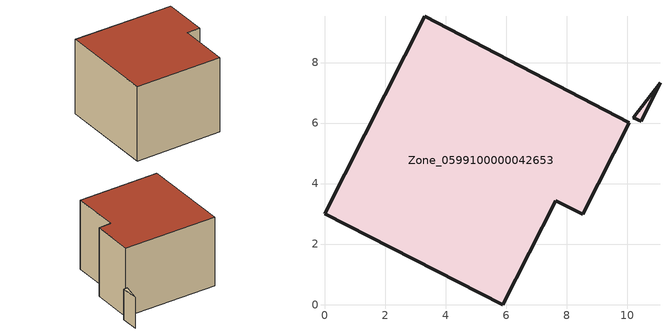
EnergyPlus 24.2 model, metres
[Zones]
Zone_0599100000042653
 floor ground (C_G): 0,3.01 3.31,9.52 10.08,6.02 8.54,2.99 7.64,3.44 5.89,0 z0; 10.2,6.18 11.09,7.32 10.47,6.05 z0
 wall outside (C_F): 0,3.01 5.89,0 7.64,3.44 8.54,2.99 10.08,6.02 3.31,9.52 0,3.01 z0:5.75; 10.47,6.05 11.09,7.32 10.2,6.18 10.47,6.05 z0:2.55; 11.09,7.32 10.2,6.18 10.47,6.05 z2.55
 roof outside (C_R): 3.31,9.52 0,3.01 5.89,0 7.64,3.44 8.54,2.99 10.08,6.02 z5.75
[BUILDING]
Pand.0599100000042653: North Axis=0; Terrain=City; Loads Convergence Tolerance Value=0.04; Temperature Convergence Tolerance Value=0.4; Solar Distribution=FullExterior; Maximum Number of Warmup Days=25; Minimum Number of Warmup Days=1
[Site:Location]
Rotterdam.The.Hague.AP_ZH_NLD Design_Conditions: Latitude=51.96; Longitude=4.45; Time Zone=1; Elevation=-4.5
[SITE:GROUNDTEMPERATURE:BUILDINGSURFACE]
18, 18, 18, 18, 18, 18, 18, 18, 18, 18, 18, 18
[MATERIAL] Thermal Absorptance=0.9; Solar Absorptance=0.7; Visible Absorptance=0.7
Name | Roughness | Thickness | Conductivity | Density | Specific Heat
G.TC.1975-1991 | MediumSmooth | 0.15 | 0.288461 | 540 | 1210
F.TC.1975-1991 | Rough | 0.3 | 0.230769 | 1920 | 840
R.TC.1975-1991 | MediumRough | 0.2 | 0.153846 | 1500 | 1000
[CONSTRUCTION]
C_G: G.TC.1975-1991
C_F: F.TC.1975-1991
C_R: R.TC.1975-1991
[ZONE]
Zone_0599100000042653: Type=1; Multiplier=1; Ceiling Height=Autocalculate; Volume=Autocalculate; Floor Area=autocalculate; Part of Total Floor Area=Yes
[ZONEINFILTRATION:DESIGNFLOWRATE]
Infil_Zone_0599100000042653: Zone or ZoneList or Space or SpaceList=Zone_0599100000042653; Schedule=AlwaysOn; Design Flow Rate Calculation Method=Flow/Area; Flow Rate per Floor Area=0.003; Constant Term Coefficient=1; Temperature Term Coefficient=0; Velocity Term Coefficient=0; Velocity Squared Term Coefficient=0
[HVACTEMPLATE:ZONE:IDEALLOADSAIRSYSTEM]
Zone_0599100000042653: Maximum Heating Supply Air Temperature=50; Minimum Cooling Supply Air Temperature=13; Maximum Heating Supply Air Humidity Ratio=0.0156; Minimum Cooling Supply Air Humidity Ratio=0.0077; Heating Limit=NoLimit; Cooling Limit=NoLimit; Dehumidification Control Type=ConstantSensibleHeatRatio; Cooling Sensible Heat Ratio=0.7; Dehumidification Setpoint=60; Humidification Control Type=None; Humidification Setpoint=30; Outdoor Air Method=None; Outdoor Air Flow Rate per Person=0.00944; Outdoor Air Flow Rate per Zone Floor Area=0; Outdoor Air Flow Rate per Zone=0; Demand Controlled Ventilation Type=None; Outdoor Air Economizer Type=NoEconomizer; Heat Recovery Type=None; Sensible Heat Recovery Effectiveness=0.7; Latent Heat Recovery Effectiveness=0.65
[ZONECONTROL:THERMOSTAT]
ThermostatControl_Zone_0599100000042653: Zone or ZoneList=Zone_0599100000042653; Control Type Schedule=DualSetpointControlType; Control 1=Thermostat_Zone_0599100000042653; Temperature Difference Between Cutout And Setpoint=0
[THERMOSTATSETPOINT:DUALSETPOINT]
Thermostat_Zone_0599100000042653: Heating Setpoint Temperature Schedule=HeatingSetpoint_Zone_0599100000042653; Cooling Setpoint Temperature Schedule=CoolingSetpoint_Zone_0599100000042653
[SCHEDULE:COMPACT]
HeatingSetpoint_Zone_0599100000042653: Through: 12/31, For: AllDays, Until: 24:00, 21
CoolingSetpoint_Zone_0599100000042653: Through: 12/31, For: AllDays, Until: 24:00, 24
DualSetpointControlType: Through: 12/31, For: AllDays, Until: 24:00, 4
AlwaysOn: Through: 12/31, For: AllDays, Until: 24:00, 1
